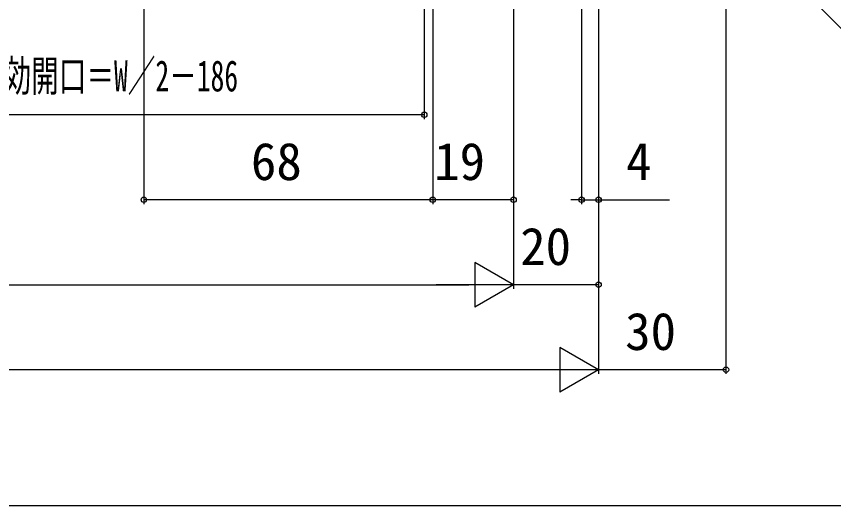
# Model space of a CAD drawing. Units: millimetres, scale not verified. Extents: x -525 to 525, y -783 to 779.
# Drawn here: x 123 to 315.3, y -782.8 to -667.6 of the extents above; entities that cross this region are included whole.
import ezdxf
from ezdxf.enums import TextEntityAlignment as Align

# ---------------------------------------------------------------- set-up
doc = ezdxf.new("R2010")
doc.units = ezdxf.units.MM
doc.header["$LTSCALE"] = 4
doc.layers.add('0-7_YKK_D', color=6, linetype='Continuous')
doc.layers.add('0-8_YKK_ZWAK', color=7, linetype='Continuous')
doc.styles.add('ＭＳ ゴシック', font='')
doc.styles.get('ＭＳ ゴシック').set_extended_font_data('MS Gothic')

msp = doc.modelspace()

# ---------------------------------------------------------------- linework, layer by layer
at = {"layer": '0-7_YKK_D'}
for p, q in [((290, -534.3), (290, -751.8)), ((219, -555.974), (219, -691.8)), ((153, -574.5), (153, -711.8)), ((221, -584.3), (221, -711.8)), ((221, -584.3), (221, -711.8)), ((240, -584.8), (240, -731.8)), ((240, -584.8), (240, -731.8)), ((240, -584.8), (240, -711.8)), ((256, -599.3), (256, -711.8)), ((260, -599.25), (260, -751.8)), ((260, -599.25), (260, -751.8)), ((260, -599.25), (260, -731.8)), ((260, -599.25), (260, -711.8)), ((219, -690.8), (90, -690.8)), ((221, -710.8), (153, -710.8)), ((240, -710.8), (221, -710.8)), ((256, -710.8), (253.45, -710.8)), ((256, -710.8), (260, -710.8)), ((260, -710.8), (276.668, -710.8)), ((240, -730.8), (230.907, -725.55)), ((230.907, -725.55), (230.907, -736.05)), ((-229.5, -730.8), (229.5, -730.8)), ((240, -730.8), (221.813, -730.8)), ((240, -730.8), (230.907, -736.05)), ((260, -730.8), (240, -730.8)), ((260, -750.8), (250.907, -745.55)), ((250.907, -745.55), (250.907, -756.05)), ((249.5, -750.8), (-249.5, -750.8)), ((260, -750.8), (241.813, -750.8)), ((260, -750.8), (250.907, -756.05)), ((290, -750.8), (260, -750.8))]:
    msp.add_line(p, q, dxfattribs=at)
msp.add_lwpolyline([(299.964, -653.299), (301.767, -655.102), (337.464, -690.8), (459.707, -690.8)], dxfattribs=at)
for centre in [(219, -690.8), (153, -710.8), (221, -710.8), (221, -710.8), (240, -710.8), (256, -710.8), (260, -710.8), (260, -730.8), (290, -750.8)]:
    msp.add_circle(centre, 0.637, dxfattribs=at)
at = {"layer": '0-8_YKK_ZWAK'}
msp.add_lwpolyline([(-525, -782.8), (525, -782.8), (525, 747.2)], dxfattribs=at)

# ---------------------------------------------------------------- texts
at = {"layer": '0-7_YKK_D', "style": 'ＭＳ ゴシック', "width": 0.65}
msp.add_text('内障子有効開口＝W／2－186', height=7.331, dxfattribs=at).set_placement((93.987, -687.493), align=Align.BOTTOM_LEFT)
at = {"layer": '0-7_YKK_D', "style": 'ＭＳ ゴシック'}
for s, p in [('68', (178.205, -708.8)), ('19', (221.33, -708.8)), ('4', (266.486, -708.8)), ('20', (241.571, -728.8)), ('30', (266.273, -748.8))]:
    msp.add_text(s, height=8.798, dxfattribs=at).set_placement(p, align=Align.BOTTOM_LEFT)

doc.saveas('drawing.dxf')
